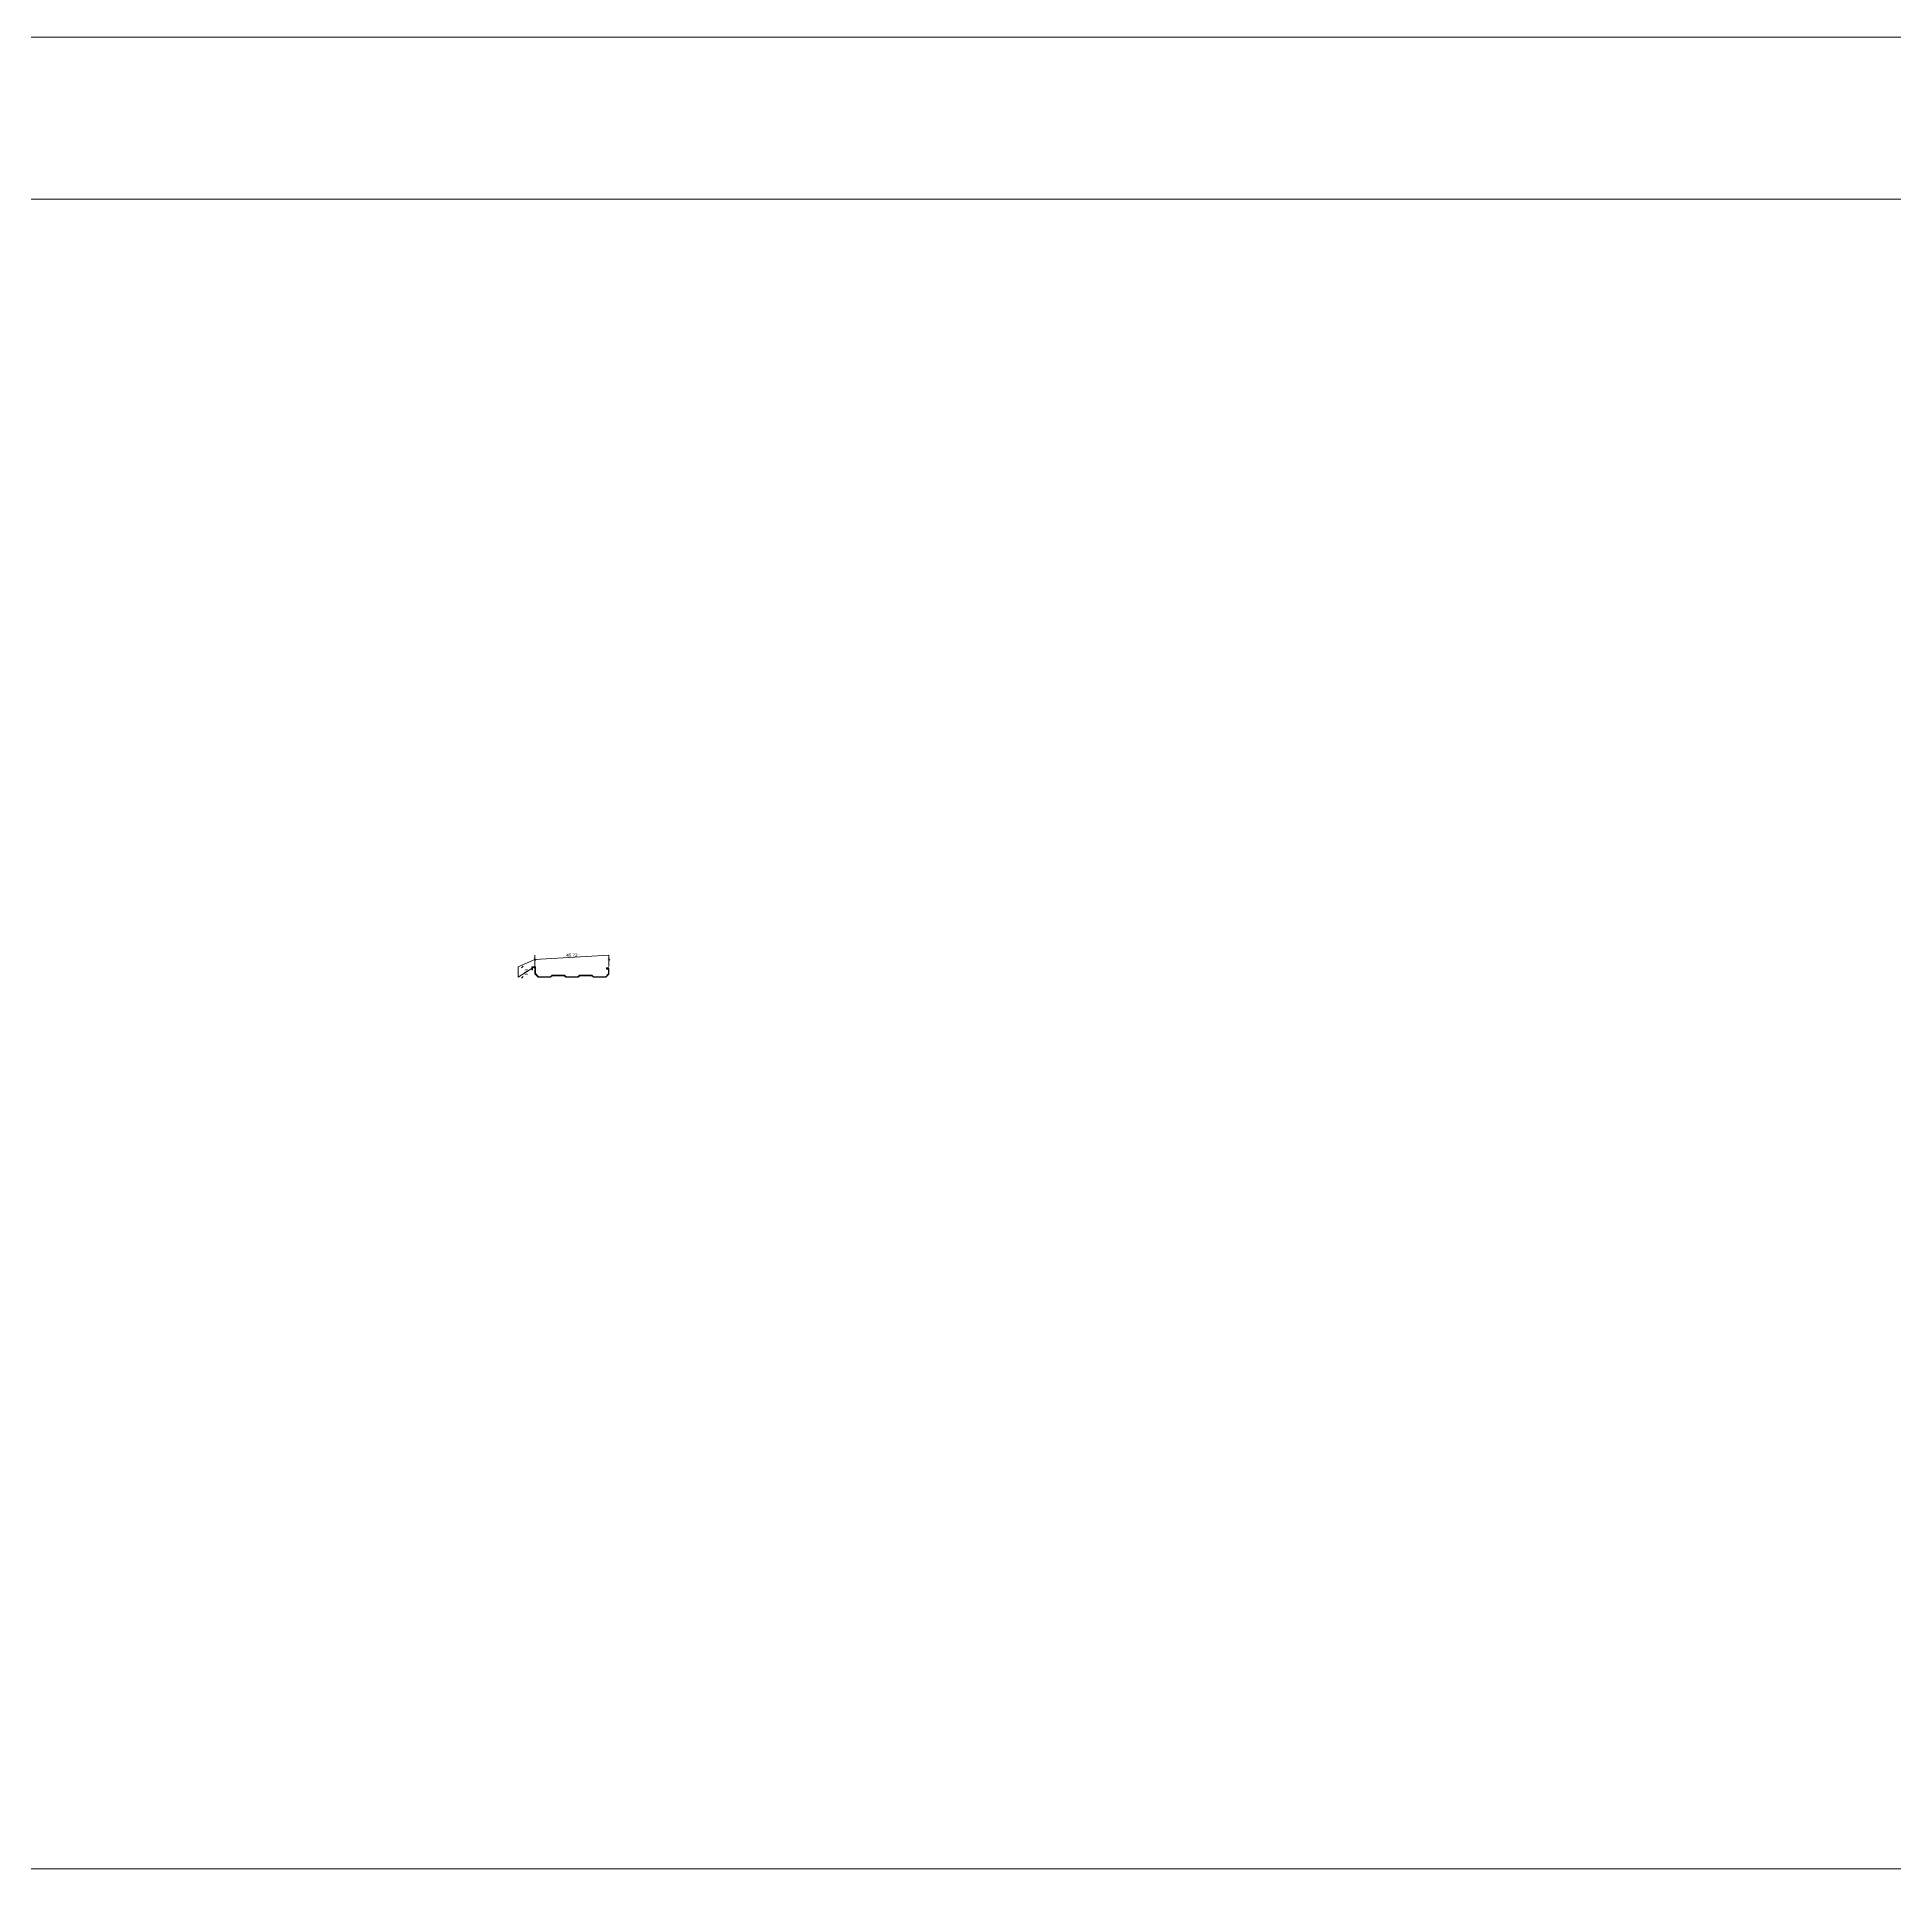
# Model space of a CAD drawing. Header units: metres. Extents: x -5.1 to 74.4, y -0.9 to 14.
# Drawn here: x 4.67379 to 4.68527, y 0.13869 to 0.15 of the extents above; entities that cross this region are included whole.
import ezdxf

# ---------------------------------------------------------------- set-up
doc = ezdxf.new("R2010")
doc.units = ezdxf.units.M
doc.layers.add('1', color=7, linetype='Continuous', lineweight=18)
doc.layers.add('G-IMPT', color=7, linetype='Continuous', lineweight=18)
doc.styles.add('Arial', font='arial.ttf', dxfattribs={"height": 2e-05})

# ---------------------------------------------------------------- blocks, each defined once
blk = doc.blocks.new('MoldurasCal24-Muros-GMI-P026TLK011-Laminación - GOTERO CON PENDIENTE-1569597-CORTE TRANSVERSAL 1-1_')
at = {"layer": '1', "lineweight": 5}
for p, q in [((4.65084, 0.149), (4.695973, 0.149)), ((4.650843, 0.138686), (4.695973, 0.138686))]:
    blk.add_line(p, q, dxfattribs=at)
blk = doc.blocks.new('Lamina_Laminación_KR18 - Lamina_Laminación_KR18-1573456-CORTE TRANSVERSAL 1-1_')
at = {"layer": 'G-IMPT', "color": 254, "lineweight": 5, "true_color": 0xe5e5e5}
for p, q in [((4.676783, 0.144252), (4.676793, 0.144262)), ((4.676871, 0.144299), (4.676861, 0.144309)), ((4.677318, 0.144309), (4.677328, 0.144299)), ((4.676793, 0.144198), (4.676783, 0.144188))]:
    blk.add_line(p, q, dxfattribs=at)
at = {"layer": 'G-IMPT', "color": 254, "lineweight": 5, "true_color": 0xe5e5e5, "flags": 128}
for points in [[(4.677323, 0.14426), (4.677323, 0.144329), (4.676866, 0.144304), (4.676763, 0.144257), (4.676763, 0.144193), (4.676866, 0.14426), (4.676866, 0.144329)], [(4.677307, 0.144244), (4.677307, 0.144254), (4.67731, 0.144247)]]:
    blk.add_lwpolyline(points, dxfattribs=at)
blk.add_lwpolyline([(4.677133, 0.144193), (4.677057, 0.144193), (4.677047, 0.144203), (4.676973, 0.144203), (4.676962, 0.144193), (4.676886, 0.144193), (4.676866, 0.144215), (4.676866, 0.144254), (4.67685, 0.144254), (4.67685, 0.144239), (4.676847, 0.144239), (4.676847, 0.144257), (4.676869, 0.144257), (4.676869, 0.144216), (4.676888, 0.144196), (4.676961, 0.144196), (4.676972, 0.144206), (4.677048, 0.144206), (4.677058, 0.144196), (4.677131, 0.144196), (4.677142, 0.144206), (4.677218, 0.144206), (4.677228, 0.144196), (4.677303, 0.144196), (4.67732, 0.144214), (4.67732, 0.144244), (4.677307, 0.144244), (4.677321, 0.144254), (4.677321, 0.144251), (4.67731, 0.144251), (4.677323, 0.144247), (4.677323, 0.144213), (4.677304, 0.144193), (4.677227, 0.144193), (4.677217, 0.144203), (4.677143, 0.144203)], close=True, dxfattribs=at)
at = {"layer": 'G-IMPT', "color": 3, "lineweight": 5, "true_color": 0x00ff00, "insert": (4.677094, 0.14434), "char_height": 0.00002, "width": 0.00008374, "attachment_point": 2, "line_spacing_factor": 0.941778, "style": 'Arial'}
blk.add_mtext('45,72', dxfattribs=at)
at = {"layer": 'G-IMPT', "color": 3, "lineweight": 5, "true_color": 0x00ff00, "insert": (4.676823, 0.144225), "char_height": 0.00002, "width": 0.00004652, "attachment_point": 2, "rotation": 270, "line_spacing_factor": 0.941778, "style": 'Arial'}
blk.add_mtext('6,4', dxfattribs=at)

msp = doc.modelspace()

# ---------------------------------------------------------------- linework, layer by layer
at = {"layer": '1', "color": 254, "lineweight": 5, "true_color": 0xe5e5e5}
msp.add_line((4.695973, 0.15), (4.65084, 0.15), dxfattribs=at)

# ---------------------------------------------------------------- block references
at = {"layer": '1', "lineweight": 5}
msp.add_blockref('MoldurasCal24-Muros-GMI-P026TLK011-Laminación - GOTERO CON PENDIENTE-1569597-CORTE TRANSVERSAL 1-1_', (0, 0), dxfattribs=at)
at = {"layer": 'G-IMPT', "color": 254, "lineweight": 5, "true_color": 0xe5e5e5}
msp.add_blockref('Lamina_Laminación_KR18 - Lamina_Laminación_KR18-1573456-CORTE TRANSVERSAL 1-1_', (0, 0), dxfattribs=at)

doc.saveas('drawing.dxf')
